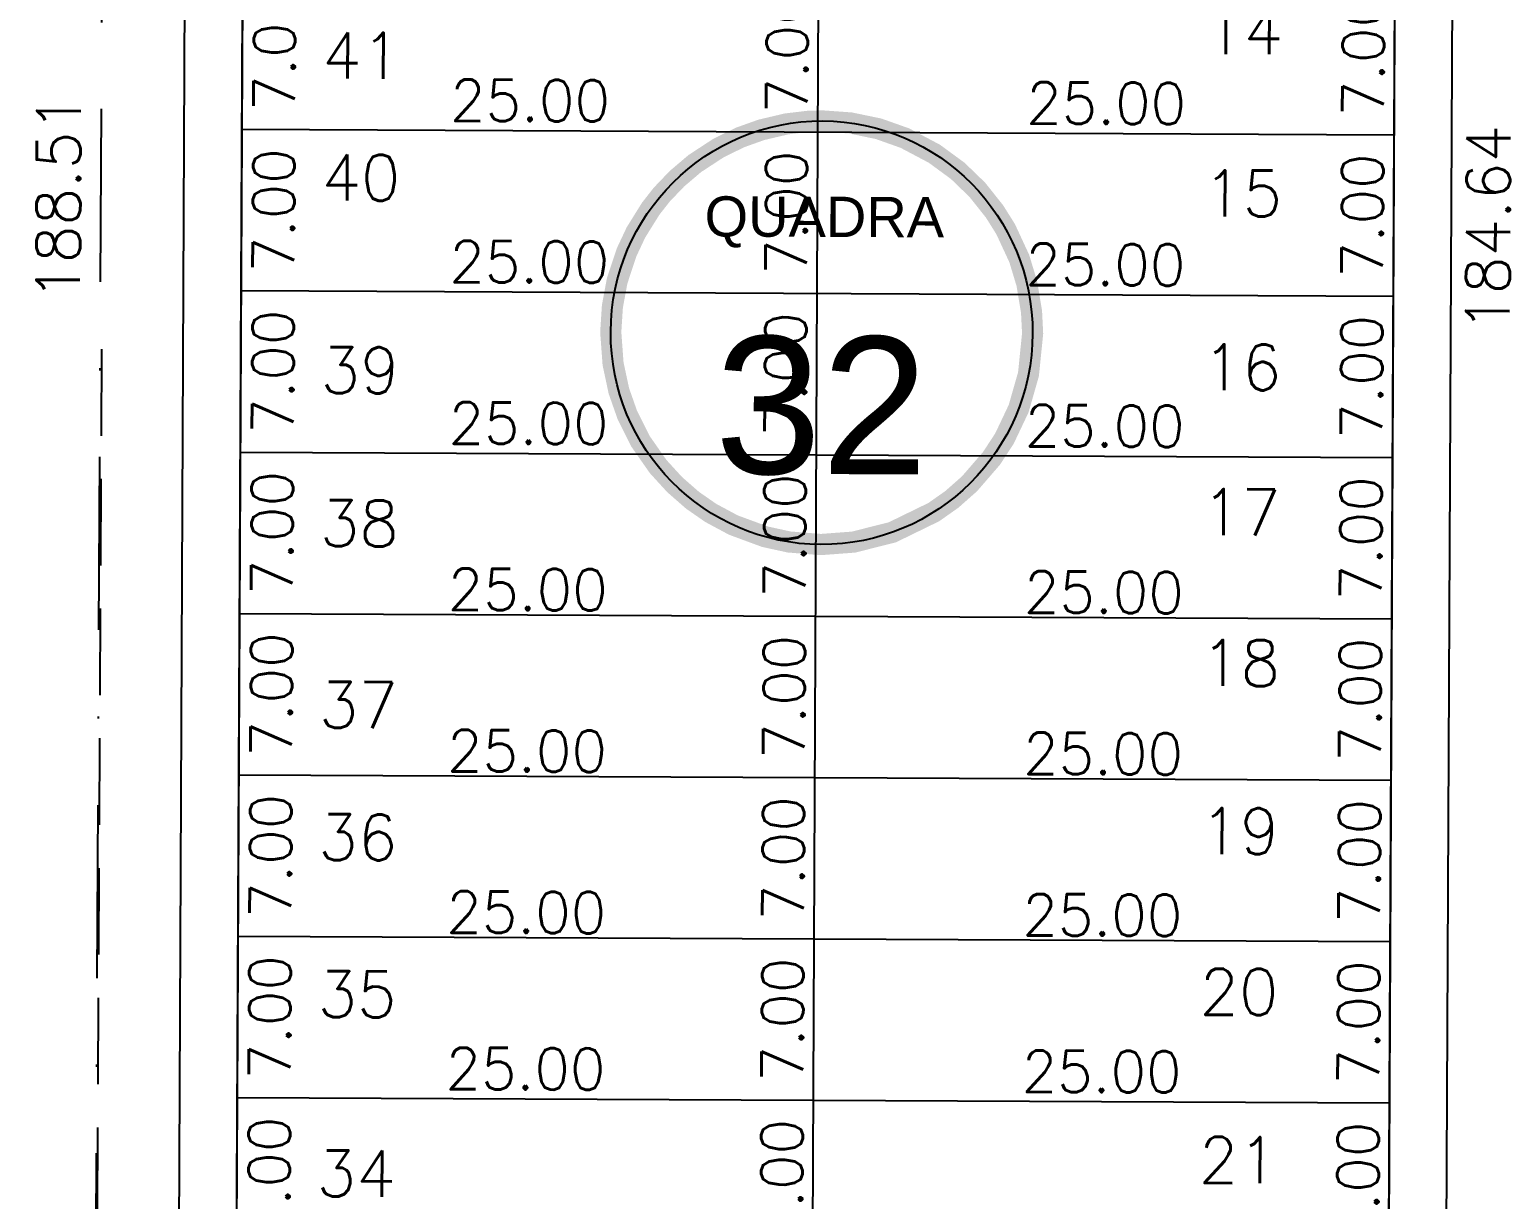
# Model space of a CAD drawing. Header units: millimetres. Extents: x -4430026 to 4783824, y 584 to 9593110.
# Drawn here: x 2669.8 to 2733.4, y 1558.8 to 1609.6 of the extents above; entities that cross this region are included whole.
import ezdxf
from ezdxf.enums import TextEntityAlignment as Align

# ---------------------------------------------------------------- set-up
doc = ezdxf.new("R2010")
doc.units = ezdxf.units.MM
for name, pattern in [('DASHDOT', [1, 0.5, -0.25, 0, -0.25]), ('HIDDEN', [0.375, 0.25, -0.125]), ('HIDDEN2', [0.1875, 0.125, -0.0625])]:
    doc.linetypes.add(name, pattern=pattern)
for name, color, linetype in [('boundary filipe', 6, 'Continuous'), ('Calçada', 1, 'Continuous'), ('Cota', 8, 'Continuous'), ('COTAS', 8, 'Continuous'), ('Lotes', 2, 'Continuous'), ('Numero de lotes', 5, 'Continuous'), ('númeraçãoquadras', 4, 'Continuous'), ('Projeção', 8, 'HIDDEN2'), ('QUADRA', 4, 'Continuous')]:
    doc.layers.add(name, color=color, linetype=linetype)
doc.styles.add('arcad1', font='romans.shx')
doc.styles.add('ROMANS', font='romans.shx')
doc.styles.add('STYLE1', font='sanss___.ttf')
doc.dimstyles.new('BOLA100', dxfattribs={"dimscale": 0, "dimtxt": 1.9, "dimasz": 0.18, "dimexe": 0.18, "dimexo": 0.063, "dimgap": 0, "dimtad": 1, "dimzin": 4, "dimdsep": 46, "dimtxsty": 'ROMANS', "dimcen": 0.09, "dimse1": 1, "dimse2": 1, "dimsd1": 1, "dimsd2": 1, "dimclrt": 256, "dimaunit": 1, "dimadec": 4, "dimazin": 0, "dimtfac": 1.2, "dimtix": 1, "dimtmove": 2, "dimatfit": 3, "dimfxl": 1, "dimtvp": 2, "dimtolj": 1, "dimtzin": 4, "dimarcsym": 0})
doc.dimstyles.get("Standard").update_dxf_attribs({"dimtxt": 0.18, "dimasz": 0.18, "dimexe": 0.18, "dimexo": 0.0625, "dimgap": 0.09, "dimtad": 0, "dimtih": 1, "dimtoh": 1, "dimdec": 4, "dimzin": 0, "dimdsep": 46, "dimtxsty": 'Standard', "dimcen": 0.09, "dimadec": 0, "dimazin": 0, "dimtfac": 1, "dimtdec": 4, "dimtofl": 0, "dimtmove": 0, "dimatfit": 3, "dimfxl": 1, "dimtolj": 1, "dimtzin": 0, "dimarcsym": 0})

# ---------------------------------------------------------------- blocks, each defined once
blk = doc.blocks.new('NUM_quadra')
at = {"color": 6, "const_width": 0.02}
blk.add_lwpolyline([(-0.0134, 0.1996), (-0.034, 0.1971), (-0.0579, 0.1914), (-0.0779, 0.1842), (-0.0981, 0.1743), (-0.1208, 0.1594), (-0.1377, 0.145), (-0.1521, 0.1299), (-0.1625, 0.1166), (-0.1764, 0.0942), (-0.1852, 0.0754), (-0.1941, 0.0483), (-0.1985, 0.0243), (-0.2, 0), (-0.1977, -0.0299), (-0.1921, -0.0556), (-0.1839, -0.0786), (-0.1713, -0.1033), (-0.1546, -0.1269), (-0.1389, -0.1439), (-0.1219, -0.1586), (-0.1046, -0.1705), (-0.0831, -0.1819), (-0.0531, -0.1928), (-0.0302, -0.1977), (0, -0.2), (0.0309, -0.1976), (0.0677, -0.1882), (0.1069, -0.169), (0.124, -0.1569), (0.1407, -0.1421), (0.1614, -0.1181), (0.1737, -0.0992), (0.187, -0.071), (0.1962, -0.0386), (0.2, 0), (0.1989, 0.0205), (0.1943, 0.0473), (0.1871, 0.0707), (0.1741, 0.0984), (0.1635, 0.1151), (0.1472, 0.1354), (0.1285, 0.1533), (0.1063, 0.1694), (0.0782, 0.1841), (0.0533, 0.1928), (0.0267, 0.1982), (0, 0.2)], close=True, dxfattribs=at)
blk.add_circle((0, 0), 0.2)
at = {"color": 3, "insert": (-0.1114, 0.1285), "char_height": 0.038, "width": 0.2663, "attachment_point": 1, "style": 'STYLE1'}
blk.add_mtext('\\fArial|b0|i0|c0|p34;QUADRA', dxfattribs=at)
at = {"color": 3, "style": 'STYLE1'}
blk.add_attdef('00', text='', height=0.13, dxfattribs=at).set_placement((0, -0.1335), align=Align.CENTER)
blk = doc.blocks.new('*D13707')
at = {"layer": 'DEFPOINTS', "color": 0, "linetype": 'ByBlock'}
for p in [(2735.525, 1693.23), (2734.651, 1508.594), (2734.651, 1508.594)]:
    blk.add_point(p, dxfattribs=at)
at = {"layer": 'COTAS', "linetype": 'ByBlock', "insert": (2733.087, 1600.922), "char_height": 1.9, "attachment_point": 5, "rotation": 89.72858, "style": 'ROMANS'}
blk.add_mtext('\\A1;184.64', dxfattribs=at)
blk = doc.blocks.new('*D13708')
at = {"layer": 'DEFPOINTS', "color": 0, "linetype": 'ByBlock'}
for p in [(2673.34, 1696.513), (2672.447, 1508.003), (2672.447, 1508.003)]:
    blk.add_point(p, dxfattribs=at)
at = {"layer": 'COTAS', "linetype": 'ByBlock', "insert": (2671.049, 1602.267), "char_height": 1.9, "attachment_point": 5, "rotation": 89.72858, "style": 'ROMANS'}
blk.add_mtext('\\A1;188.51', dxfattribs=at)
blk = doc.blocks.new('*D10268')
at = {"layer": 'DEFPOINTS', "color": 0}
for p in [(2679.041, 1612.204), (2679.008, 1605.204), (2684.004, 1605.181)]:
    blk.add_point(p, dxfattribs=at)
at = {"layer": 'COTAS', "color": 41, "insert": (2680.42, 1608.698), "char_height": 1.8, "attachment_point": 5, "rotation": 89.72858, "style": 'ROMANS'}
blk.add_mtext('\\A1;7.00', dxfattribs=at)
blk = doc.blocks.new('*D10269')
at = {"layer": 'DEFPOINTS', "color": 0}
for p in [(2679.008, 1605.204), (2678.975, 1598.204), (2683.971, 1598.181)]:
    blk.add_point(p, dxfattribs=at)
at = {"layer": 'COTAS', "color": 41, "insert": (2680.387, 1601.698), "char_height": 1.8, "attachment_point": 5, "rotation": 89.72858, "style": 'ROMANS'}
blk.add_mtext('\\A1;7.00', dxfattribs=at)
blk = doc.blocks.new('*D10270')
at = {"layer": 'DEFPOINTS', "color": 0}
for p in [(2678.975, 1598.204), (2678.941, 1591.204), (2683.937, 1591.181)]:
    blk.add_point(p, dxfattribs=at)
at = {"layer": 'COTAS', "color": 41, "insert": (2680.354, 1594.698), "char_height": 1.8, "attachment_point": 5, "rotation": 89.72858, "style": 'ROMANS'}
blk.add_mtext('\\A1;7.00', dxfattribs=at)
blk = doc.blocks.new('*D10271')
at = {"layer": 'DEFPOINTS', "color": 0}
for p in [(2678.941, 1591.204), (2678.908, 1584.205), (2683.904, 1584.181)]:
    blk.add_point(p, dxfattribs=at)
at = {"layer": 'COTAS', "color": 41, "insert": (2680.321, 1587.698), "char_height": 1.8, "attachment_point": 5, "rotation": 89.72858, "style": 'ROMANS'}
blk.add_mtext('\\A1;7.00', dxfattribs=at)
blk = doc.blocks.new('*D10272')
at = {"layer": 'DEFPOINTS', "color": 0}
for p in [(2678.908, 1584.205), (2678.875, 1577.205), (2683.871, 1577.181)]:
    blk.add_point(p, dxfattribs=at)
at = {"layer": 'COTAS', "color": 41, "insert": (2680.288, 1580.698), "char_height": 1.8, "attachment_point": 5, "rotation": 89.72858, "style": 'ROMANS'}
blk.add_mtext('\\A1;7.00', dxfattribs=at)
blk = doc.blocks.new('*D10273')
at = {"layer": 'DEFPOINTS', "color": 0}
for p in [(2678.875, 1577.205), (2678.842, 1570.205), (2683.838, 1570.181)]:
    blk.add_point(p, dxfattribs=at)
at = {"layer": 'COTAS', "color": 41, "insert": (2680.255, 1573.698), "char_height": 1.8, "attachment_point": 5, "rotation": 89.72858, "style": 'ROMANS'}
blk.add_mtext('\\A1;7.00', dxfattribs=at)
blk = doc.blocks.new('*D10274')
at = {"layer": 'DEFPOINTS', "color": 0}
for p in [(2678.842, 1570.205), (2678.809, 1563.205), (2683.805, 1563.181)]:
    blk.add_point(p, dxfattribs=at)
at = {"layer": 'COTAS', "color": 41, "insert": (2680.221, 1566.698), "char_height": 1.8, "attachment_point": 5, "rotation": 89.72858, "style": 'ROMANS'}
blk.add_mtext('\\A1;7.00', dxfattribs=at)
blk = doc.blocks.new('*D10275')
at = {"layer": 'DEFPOINTS', "color": 0}
for p in [(2678.809, 1563.205), (2678.776, 1556.205), (2683.772, 1556.181)]:
    blk.add_point(p, dxfattribs=at)
at = {"layer": 'COTAS', "color": 41, "insert": (2680.188, 1559.698), "char_height": 1.8, "attachment_point": 5, "rotation": 89.72858, "style": 'ROMANS'}
blk.add_mtext('\\A1;7.00', dxfattribs=at)
blk = doc.blocks.new('*D10288')
at = {"layer": 'DEFPOINTS', "color": 0}
for p in [(2704.041, 1612.086), (2704.007, 1605.086), (2706.251, 1605.075)]:
    blk.add_point(p, dxfattribs=at)
at = {"layer": 'COTAS', "color": 41, "insert": (2702.668, 1608.592), "char_height": 1.8, "attachment_point": 5, "rotation": 89.72858, "style": 'ROMANS'}
blk.add_mtext('\\A1;7.00', dxfattribs=at)
blk = doc.blocks.new('*D10289')
at = {"layer": 'DEFPOINTS', "color": 0}
for p in [(2704.007, 1605.086), (2703.974, 1598.086), (2706.218, 1598.075)]:
    blk.add_point(p, dxfattribs=at)
at = {"layer": 'COTAS', "color": 41, "insert": (2702.635, 1601.592), "char_height": 1.8, "attachment_point": 5, "rotation": 89.72858, "style": 'ROMANS'}
blk.add_mtext('\\A1;7.00', dxfattribs=at)
blk = doc.blocks.new('*D10290')
at = {"layer": 'DEFPOINTS', "color": 0}
for p in [(2703.974, 1598.086), (2703.941, 1591.086), (2706.185, 1591.075)]:
    blk.add_point(p, dxfattribs=at)
at = {"layer": 'COTAS', "color": 41, "insert": (2702.602, 1594.592), "char_height": 1.8, "attachment_point": 5, "rotation": 89.72858, "style": 'ROMANS'}
blk.add_mtext('\\A1;7.00', dxfattribs=at)
blk = doc.blocks.new('*D10291')
at = {"layer": 'DEFPOINTS', "color": 0}
for p in [(2703.941, 1591.086), (2703.908, 1584.086), (2706.152, 1584.075)]:
    blk.add_point(p, dxfattribs=at)
at = {"layer": 'COTAS', "color": 41, "insert": (2702.569, 1587.592), "char_height": 1.8, "attachment_point": 5, "rotation": 89.72858, "style": 'ROMANS'}
blk.add_mtext('\\A1;7.00', dxfattribs=at)
blk = doc.blocks.new('*D10292')
at = {"layer": 'DEFPOINTS', "color": 0}
for p in [(2703.908, 1584.086), (2703.875, 1577.086), (2706.119, 1577.076)]:
    blk.add_point(p, dxfattribs=at)
at = {"layer": 'COTAS', "color": 41, "insert": (2702.535, 1580.593), "char_height": 1.8, "attachment_point": 5, "rotation": 89.72858, "style": 'ROMANS'}
blk.add_mtext('\\A1;7.00', dxfattribs=at)
blk = doc.blocks.new('*D10293')
at = {"layer": 'DEFPOINTS', "color": 0}
for p in [(2703.875, 1577.086), (2703.842, 1570.086), (2706.086, 1570.076)]:
    blk.add_point(p, dxfattribs=at)
at = {"layer": 'COTAS', "color": 41, "insert": (2702.502, 1573.593), "char_height": 1.8, "attachment_point": 5, "rotation": 89.72858, "style": 'ROMANS'}
blk.add_mtext('\\A1;7.00', dxfattribs=at)
blk = doc.blocks.new('*D10294')
at = {"layer": 'DEFPOINTS', "color": 0}
for p in [(2703.842, 1570.086), (2703.809, 1563.086), (2706.052, 1563.076)]:
    blk.add_point(p, dxfattribs=at)
at = {"layer": 'COTAS', "color": 41, "insert": (2702.469, 1566.593), "char_height": 1.8, "attachment_point": 5, "rotation": 89.72858, "style": 'ROMANS'}
blk.add_mtext('\\A1;7.00', dxfattribs=at)
blk = doc.blocks.new('*D10295')
at = {"layer": 'DEFPOINTS', "color": 0}
for p in [(2703.809, 1563.086), (2703.775, 1556.086), (2706.019, 1556.076)]:
    blk.add_point(p, dxfattribs=at)
at = {"layer": 'COTAS', "color": 41, "insert": (2702.436, 1559.593), "char_height": 1.8, "attachment_point": 5, "rotation": 89.72858, "style": 'ROMANS'}
blk.add_mtext('\\A1;7.00', dxfattribs=at)
blk = doc.blocks.new('*D10306')
at = {"layer": 'DEFPOINTS', "color": 0}
for p in [(2729.04, 1611.967), (2729.007, 1604.967), (2731.251, 1604.957)]:
    blk.add_point(p, dxfattribs=at)
at = {"layer": 'COTAS', "color": 41, "insert": (2727.668, 1608.474), "char_height": 1.8, "attachment_point": 5, "rotation": 89.72858, "style": 'ROMANS'}
blk.add_mtext('\\A1;7.00', dxfattribs=at)
blk = doc.blocks.new('*D10307')
at = {"layer": 'DEFPOINTS', "color": 0}
for p in [(2729.007, 1604.967), (2728.974, 1597.967), (2731.218, 1597.957)]:
    blk.add_point(p, dxfattribs=at)
at = {"layer": 'COTAS', "color": 41, "insert": (2727.635, 1601.474), "char_height": 1.8, "attachment_point": 5, "rotation": 89.72858, "style": 'ROMANS'}
blk.add_mtext('\\A1;7.00', dxfattribs=at)
blk = doc.blocks.new('*D10308')
at = {"layer": 'DEFPOINTS', "color": 0}
for p in [(2728.974, 1597.967), (2728.941, 1590.968), (2731.185, 1590.957)]:
    blk.add_point(p, dxfattribs=at)
at = {"layer": 'COTAS', "color": 41, "insert": (2727.601, 1594.474), "char_height": 1.8, "attachment_point": 5, "rotation": 89.72858, "style": 'ROMANS'}
blk.add_mtext('\\A1;7.00', dxfattribs=at)
blk = doc.blocks.new('*D10309')
at = {"layer": 'DEFPOINTS', "color": 0}
for p in [(2728.941, 1590.968), (2728.908, 1583.968), (2731.152, 1583.957)]:
    blk.add_point(p, dxfattribs=at)
at = {"layer": 'COTAS', "color": 41, "insert": (2727.568, 1587.474), "char_height": 1.8, "attachment_point": 5, "rotation": 89.72858, "style": 'ROMANS'}
blk.add_mtext('\\A1;7.00', dxfattribs=at)
blk = doc.blocks.new('*D10310')
at = {"layer": 'DEFPOINTS', "color": 0}
for p in [(2728.908, 1583.968), (2728.875, 1576.968), (2731.118, 1576.957)]:
    blk.add_point(p, dxfattribs=at)
at = {"layer": 'COTAS', "color": 41, "insert": (2727.535, 1580.474), "char_height": 1.8, "attachment_point": 5, "rotation": 89.72858, "style": 'ROMANS'}
blk.add_mtext('\\A1;7.00', dxfattribs=at)
blk = doc.blocks.new('*D10311')
at = {"layer": 'DEFPOINTS', "color": 0}
for p in [(2728.875, 1576.968), (2728.841, 1569.968), (2731.085, 1569.957)]:
    blk.add_point(p, dxfattribs=at)
at = {"layer": 'COTAS', "color": 41, "insert": (2727.502, 1573.474), "char_height": 1.8, "attachment_point": 5, "rotation": 89.72858, "style": 'ROMANS'}
blk.add_mtext('\\A1;7.00', dxfattribs=at)
blk = doc.blocks.new('*D10312')
at = {"layer": 'DEFPOINTS', "color": 0}
for p in [(2728.841, 1569.968), (2728.808, 1562.968), (2731.052, 1562.957)]:
    blk.add_point(p, dxfattribs=at)
at = {"layer": 'COTAS', "color": 41, "insert": (2727.469, 1566.474), "char_height": 1.8, "attachment_point": 5, "rotation": 89.72858, "style": 'ROMANS'}
blk.add_mtext('\\A1;7.00', dxfattribs=at)
blk = doc.blocks.new('*D10313')
at = {"layer": 'DEFPOINTS', "color": 0}
for p in [(2728.808, 1562.968), (2728.775, 1555.968), (2731.019, 1555.957)]:
    blk.add_point(p, dxfattribs=at)
at = {"layer": 'COTAS', "color": 41, "insert": (2727.436, 1559.474), "char_height": 1.8, "attachment_point": 5, "rotation": 89.72858, "style": 'ROMANS'}
blk.add_mtext('\\A1;7.00', dxfattribs=at)
blk = doc.blocks.new('*D10350')
at = {"layer": 'DEFPOINTS', "color": 0}
for p in [(2678.837, 1569.186), (2703.837, 1569.068), (2703.83, 1567.592)]:
    blk.add_point(p, dxfattribs=at)
at = {"layer": 'Cota', "color": 41, "insert": (2691.347, 1571.251), "char_height": 1.8, "attachment_point": 5, "rotation": 359.72858, "style": 'ROMANS'}
blk.add_mtext('\\A1;25.00', dxfattribs=at)
blk = doc.blocks.new('*D10351')
at = {"layer": 'DEFPOINTS', "color": 0}
for p in [(2703.837, 1569.068), (2728.837, 1568.949), (2728.83, 1567.473)]:
    blk.add_point(p, dxfattribs=at)
at = {"layer": 'Cota', "color": 41, "insert": (2716.347, 1571.133), "char_height": 1.8, "attachment_point": 5, "rotation": 359.72858, "style": 'ROMANS'}
blk.add_mtext('\\A1;25.00', dxfattribs=at)
blk = doc.blocks.new('*D10352')
at = {"layer": 'DEFPOINTS', "color": 0}
for p in [(2678.87, 1576.186), (2703.87, 1576.068), (2703.863, 1574.592)]:
    blk.add_point(p, dxfattribs=at)
at = {"layer": 'Cota', "color": 41, "insert": (2691.38, 1578.251), "char_height": 1.8, "attachment_point": 5, "rotation": 359.72858, "style": 'ROMANS'}
blk.add_mtext('\\A1;25.00', dxfattribs=at)
blk = doc.blocks.new('*D10353')
at = {"layer": 'DEFPOINTS', "color": 0}
for p in [(2703.87, 1576.068), (2728.87, 1575.949), (2728.863, 1574.473)]:
    blk.add_point(p, dxfattribs=at)
at = {"layer": 'Cota', "color": 41, "insert": (2716.38, 1578.133), "char_height": 1.8, "attachment_point": 5, "rotation": 359.72858, "style": 'ROMANS'}
blk.add_mtext('\\A1;25.00', dxfattribs=at)
blk = doc.blocks.new('*D10354')
at = {"layer": 'DEFPOINTS', "color": 0}
for p in [(2678.903, 1583.186), (2703.903, 1583.068), (2703.896, 1581.592)]:
    blk.add_point(p, dxfattribs=at)
at = {"layer": 'Cota', "color": 41, "insert": (2691.413, 1585.251), "char_height": 1.8, "attachment_point": 5, "rotation": 359.72858, "style": 'ROMANS'}
blk.add_mtext('\\A1;25.00', dxfattribs=at)
blk = doc.blocks.new('*D10355')
at = {"layer": 'DEFPOINTS', "color": 0}
for p in [(2703.903, 1583.068), (2728.903, 1582.949), (2728.896, 1581.473)]:
    blk.add_point(p, dxfattribs=at)
at = {"layer": 'Cota', "color": 41, "insert": (2716.413, 1585.132), "char_height": 1.8, "attachment_point": 5, "rotation": 359.72858, "style": 'ROMANS'}
blk.add_mtext('\\A1;25.00', dxfattribs=at)
blk = doc.blocks.new('*D10356')
at = {"layer": 'DEFPOINTS', "color": 0}
for p in [(2678.938, 1590.399), (2703.937, 1590.281), (2703.93, 1588.805)]:
    blk.add_point(p, dxfattribs=at)
at = {"layer": 'Cota', "color": 41, "insert": (2691.448, 1592.464), "char_height": 1.8, "attachment_point": 5, "rotation": 359.72858, "style": 'ROMANS'}
blk.add_mtext('\\A1;25.00', dxfattribs=at)
blk = doc.blocks.new('*D10357')
at = {"layer": 'DEFPOINTS', "color": 0}
for p in [(2703.937, 1590.281), (2728.937, 1590.162), (2728.93, 1588.687)]:
    blk.add_point(p, dxfattribs=at)
at = {"layer": 'Cota', "color": 41, "insert": (2716.447, 1592.346), "char_height": 1.8, "attachment_point": 5, "rotation": 359.72858, "style": 'ROMANS'}
blk.add_mtext('\\A1;25.00', dxfattribs=at)
blk = doc.blocks.new('*D10358')
at = {"layer": 'DEFPOINTS', "color": 0}
for p in [(2678.971, 1597.399), (2703.97, 1597.281), (2703.963, 1595.805)]:
    blk.add_point(p, dxfattribs=at)
at = {"layer": 'Cota', "color": 41, "insert": (2691.481, 1599.464), "char_height": 1.8, "attachment_point": 5, "rotation": 359.72858, "style": 'ROMANS'}
blk.add_mtext('\\A1;25.00', dxfattribs=at)
blk = doc.blocks.new('*D10359')
at = {"layer": 'DEFPOINTS', "color": 0}
for p in [(2703.97, 1597.281), (2728.97, 1597.162), (2728.963, 1595.687)]:
    blk.add_point(p, dxfattribs=at)
at = {"layer": 'Cota', "color": 41, "insert": (2716.48, 1599.346), "char_height": 1.8, "attachment_point": 5, "rotation": 359.72858, "style": 'ROMANS'}
blk.add_mtext('\\A1;25.00', dxfattribs=at)
blk = doc.blocks.new('*D10360')
at = {"layer": 'DEFPOINTS', "color": 0}
for p in [(2679.004, 1604.399), (2704.004, 1604.281), (2703.997, 1602.805)]:
    blk.add_point(p, dxfattribs=at)
at = {"layer": 'Cota', "color": 41, "insert": (2691.514, 1606.464), "char_height": 1.8, "attachment_point": 5, "rotation": 359.72858, "style": 'ROMANS'}
blk.add_mtext('\\A1;25.00', dxfattribs=at)
blk = doc.blocks.new('*D10361')
at = {"layer": 'DEFPOINTS', "color": 0}
for p in [(2704.004, 1604.281), (2729.003, 1604.162), (2728.996, 1602.687)]:
    blk.add_point(p, dxfattribs=at)
at = {"layer": 'Cota', "color": 41, "insert": (2716.514, 1606.346), "char_height": 1.8, "attachment_point": 5, "rotation": 359.72858, "style": 'ROMANS'}
blk.add_mtext('\\A1;25.00', dxfattribs=at)
blk = doc.blocks.new('*D10362')
at = {"layer": 'DEFPOINTS', "color": 0}
for p in [(2678.805, 1562.4), (2703.805, 1562.281), (2703.798, 1560.805)]:
    blk.add_point(p, dxfattribs=at)
at = {"layer": 'Cota', "color": 41, "insert": (2691.315, 1564.465), "char_height": 1.8, "attachment_point": 5, "rotation": 359.72858, "style": 'ROMANS'}
blk.add_mtext('\\A1;25.00', dxfattribs=at)
blk = doc.blocks.new('*D10363')
at = {"layer": 'DEFPOINTS', "color": 0}
for p in [(2703.805, 1562.281), (2728.804, 1562.163), (2728.797, 1560.687)]:
    blk.add_point(p, dxfattribs=at)
at = {"layer": 'Cota', "color": 41, "insert": (2716.315, 1564.346), "char_height": 1.8, "attachment_point": 5, "rotation": 359.72858, "style": 'ROMANS'}
blk.add_mtext('\\A1;25.00', dxfattribs=at)

msp = doc.modelspace()

# ---------------------------------------------------------------- linework, layer by layer
at = {"layer": 'boundary filipe', "linetype": 'ByBlock'}
for p, q in [((2679.382, 1684.147, 2.439), (2678.576, 1514.162, 2.439)), ((2728.579, 1514.637, 2.439), (2729.37, 1681.455, 2.439))]:
    msp.add_line(p, q, dxfattribs=at)
at = {"layer": 'boundary filipe', "elevation": 2.439}
msp.add_lwpolyline([(2728.579, 1514.637), (2678.576, 1514.162), (2679.389, 1685.693), (2729.377, 1683.004), (2728.579, 1514.637)], dxfattribs=at)
at = {"layer": 'Calçada'}
for p, q in [((2676.093, 1517.724, 2.439), (2676.872, 1682.011, 2.439)), ((2731.096, 1518.075, 2.439), (2731.861, 1679.64, 2.439))]:
    msp.add_line(p, q, dxfattribs=at)
at = {"layer": 'Lotes'}
for p, q in [((2703.578, 1514.399, 2.439), (2704.383, 1684.269, 2.439)), ((2729.007, 1604.967, 2.439), (2679.008, 1605.204, 2.439)), ((2728.974, 1597.967, 2.439), (2678.975, 1598.204, 2.439)), ((2728.941, 1590.968, 2.439), (2678.941, 1591.204, 2.439)), ((2728.908, 1583.968, 2.439), (2678.908, 1584.205, 2.439)), ((2728.875, 1576.968, 2.439), (2678.875, 1577.205, 2.439)), ((2728.841, 1569.968, 2.439), (2678.842, 1570.205, 2.439)), ((2728.808, 1562.968, 2.439), (2678.809, 1563.205, 2.439))]:
    msp.add_line(p, q, dxfattribs=at)
at = {"layer": 'Projeção', "linetype": 'DASHDOT', "ltscale": 15}
msp.add_line((2672.447, 1508.003, 2.439), (2674.587, 1959.725, 2.439), dxfattribs=at)
at = {"layer": 'Projeção', "linetype": 'HIDDEN', "ltscale": 15}
msp.add_line((2672.477, 1507.55, 103.708), (2672.933, 1596.338, 103.708), dxfattribs=at)
at = {"layer": 'QUADRA', "elevation": 2.439}
msp.add_lwpolyline([(2678.576, 1514.162), (2679.389, 1685.697, 0.00325), (2729.377, 1683.004), (2728.579, 1514.637), (2678.576, 1514.162)], format="xyb", dxfattribs=at)

# ---------------------------------------------------------------- block references
at = {"layer": 'númeraçãoquadras', "linetype": 'ByBlock', "extrusion": (0.084423, -0.000343131, 0.99643)}
ref = msp.add_blockref('NUM_quadra', (1607.369, -2687.879, 229.479), dxfattribs=dict(at, xscale=45.93175888062505, yscale=45.93175888063583, zscale=45.9317585301846, rotation=270.0385460290153))
ref.add_attrib('00', '32', dxfattribs={"layer": '0', "color": 3, "extrusion": (0.084423, -0.000343131, 0.99643), "height": 5.9711, "rotation": 270.03855, "style": 'STYLE1'}).set_placement((1601.239, -2687.883, 229.479), align=Align.CENTER)

# ---------------------------------------------------------------- texts
at = {"layer": 'Numero de lotes', "style": 'arcad1'}
for s, p in [('14', (2722.474, 1609.476, 2.439)), ('41', (2684.201, 1608.415, 2.439)), ('40', (2684.176, 1603.119, 2.439)), ('15', (2722.441, 1602.435, 2.439)), ('16', (2722.405, 1594.891, 2.439)), ('39', (2684.136, 1594.763, 2.439)), ('17', (2722.375, 1588.604, 2.439)), ('38', (2684.105, 1588.125, 2.439)), ('18', (2722.344, 1582.066, 2.439)), ('37', (2684.067, 1580.246, 2.439)), ('36', (2684.04, 1574.504, 2.439)), ('19', (2722.31, 1574.774, 2.439)), ('35', (2684.008, 1567.698, 2.439)), ('20', (2722.277, 1567.799, 2.439)), ('21', (2722.242, 1560.506, 2.439)), ('34', (2683.971, 1559.922, 2.439))]:
    msp.add_text(s, height=2, rotation=359.72858, dxfattribs=at).set_placement(p, align=Align.MIDDLE_CENTER)

# ---------------------------------------------------------------- dimensions: what is measured, and where the dimension line sits
at = {"layer": 'Cota'}
for p1, p2, picture, middle in [((2679.004, 1604.399, 2.439), (2704.004, 1604.281, 2.439), '*D10360', (2691.514, 1606.464, 2.439)), ((2678.971, 1597.399, 2.439), (2703.97, 1597.281, 2.439), '*D10358', (2691.481, 1599.464, 2.439)), ((2678.938, 1590.399, 2.439), (2703.937, 1590.281, 2.439), '*D10356', (2691.448, 1592.464, 2.439)), ((2678.903, 1583.186, 2.439), (2703.903, 1583.068, 2.439), '*D10354', (2691.413, 1585.251, 2.439)), ((2678.87, 1576.186, 2.439), (2703.87, 1576.068, 2.439), '*D10352', (2691.38, 1578.251, 2.439)), ((2678.837, 1569.186, 2.439), (2703.837, 1569.068, 2.439), '*D10350', (2691.347, 1571.251, 2.439)), ((2678.805, 1562.4, 2.439), (2703.805, 1562.281, 2.439), '*D10362', (2691.315, 1564.465, 2.439))]:
    dim = msp.add_aligned_dim(p1=p1, p2=p2, distance=-1.476, dimstyle='Standard', override={"dimtxt": 1.8, "dimexo": 0.063, "dimgap": 0, "dimtih": 0, "dimtoh": 0, "dimdec": 2, "dimzin": 4, "dimtxsty": 'ROMANS', "dimse1": 1, "dimse2": 1, "dimsd1": 1, "dimsd2": 1, "dimclrt": 41, "dimtfac": 1.2, "dimtdec": 2, "dimtix": 1, "dimtofl": 1, "dimtmove": 2, "dimfxl": 0.18, "dimfxlon": 1, "dimtvp": 2, "dimtzin": 4}, dxfattribs=at)
    dim.commit()
    dim.dimension.update_dxf_attribs({"geometry": picture, "text_midpoint": middle})
for base, p1, p2, picture, middle in [((2728.996, 1602.687, 2.439), (2704.004, 1604.281, 2.439), (2729.003, 1604.162, 2.439), '*D10361', (2716.514, 1606.346, 2.439)), ((2728.963, 1595.687, 2.439), (2703.97, 1597.281, 2.439), (2728.97, 1597.162, 2.439), '*D10359', (2716.48, 1599.346, 2.439)), ((2728.93, 1588.687, 2.439), (2703.937, 1590.281, 2.439), (2728.937, 1590.162, 2.439), '*D10357', (2716.447, 1592.346, 2.439)), ((2728.896, 1581.473, 2.439), (2703.903, 1583.068, 2.439), (2728.903, 1582.949, 2.439), '*D10355', (2716.413, 1585.132, 2.439)), ((2728.863, 1574.473, 2.439), (2703.87, 1576.068, 2.439), (2728.87, 1575.949, 2.439), '*D10353', (2716.38, 1578.133, 2.439)), ((2728.83, 1567.473, 2.439), (2703.837, 1569.068, 2.439), (2728.837, 1568.949, 2.439), '*D10351', (2716.347, 1571.133, 2.439)), ((2728.797, 1560.687, 2.439), (2703.805, 1562.281, 2.439), (2728.804, 1562.163, 2.439), '*D10363', (2716.315, 1564.346, 2.439))]:
    dim = msp.add_linear_dim(base=base, p1=p1, p2=p2, angle=179.72858, dimstyle='Standard', override={"dimtxt": 1.8, "dimexo": 0.063, "dimgap": 0, "dimtih": 0, "dimtoh": 0, "dimdec": 2, "dimzin": 4, "dimtxsty": 'ROMANS', "dimse1": 1, "dimse2": 1, "dimsd1": 1, "dimsd2": 1, "dimclrt": 41, "dimtfac": 1.2, "dimtdec": 2, "dimtix": 1, "dimtofl": 1, "dimtmove": 2, "dimfxl": 0.18, "dimfxlon": 1, "dimtvp": 2, "dimtzin": 4}, dxfattribs=at)
    dim.commit()
    dim.dimension.update_dxf_attribs({"geometry": picture, "text_midpoint": middle})
at = {"layer": 'COTAS', "linetype": 'ByBlock'}
for base, p1, p2, picture, middle in [((2672.447, 1508.003, 2.439), (2673.34, 1696.513, 2.439), (2672.447, 1508.003, 2.439), '*D13708', (2671.049, 1602.267, 2.439)), ((2734.651, 1508.594, 2.439), (2735.525, 1693.23, 2.439), (2734.651, 1508.594, 2.439), '*D13707', (2733.087, 1600.922, 2.439))]:
    dim = msp.add_linear_dim(base=base, p1=p1, p2=p2, angle=269.72858, dimstyle='BOLA100', override={"dimscale": 1, "dimfxl": 0.18}, dxfattribs=at)
    dim.commit()
    dim.dimension.update_dxf_attribs({"geometry": picture, "text_midpoint": middle, "dimtype": 161})
at = {"layer": 'COTAS'}
for base, p1, p2, picture, middle in [((2684.004, 1605.181, 2.439), (2679.041, 1612.204, 2.439), (2679.008, 1605.204, 2.439), '*D10268', (2680.42, 1608.698, 2.439)), ((2706.251, 1605.075, 2.439), (2704.041, 1612.086, 2.439), (2704.007, 1605.086, 2.439), '*D10288', (2702.668, 1608.592, 2.439)), ((2731.251, 1604.957, 2.439), (2729.04, 1611.967, 2.439), (2729.007, 1604.967, 2.439), '*D10306', (2727.668, 1608.474, 2.439)), ((2683.971, 1598.181, 2.439), (2679.008, 1605.204, 2.439), (2678.975, 1598.204, 2.439), '*D10269', (2680.387, 1601.698, 2.439)), ((2706.218, 1598.075, 2.439), (2704.007, 1605.086, 2.439), (2703.974, 1598.086, 2.439), '*D10289', (2702.635, 1601.592, 2.439)), ((2731.218, 1597.957, 2.439), (2729.007, 1604.967, 2.439), (2728.974, 1597.967, 2.439), '*D10307', (2727.635, 1601.474, 2.439)), ((2683.937, 1591.181, 2.439), (2678.975, 1598.204, 2.439), (2678.941, 1591.204, 2.439), '*D10270', (2680.354, 1594.698, 2.439)), ((2706.185, 1591.075, 2.439), (2703.974, 1598.086, 2.439), (2703.941, 1591.086, 2.439), '*D10290', (2702.602, 1594.592, 2.439)), ((2731.185, 1590.957, 2.439), (2728.974, 1597.967, 2.439), (2728.941, 1590.968, 2.439), '*D10308', (2727.601, 1594.474, 2.439)), ((2683.904, 1584.181, 2.439), (2678.941, 1591.204, 2.439), (2678.908, 1584.205, 2.439), '*D10271', (2680.321, 1587.698, 2.439)), ((2706.152, 1584.075, 2.439), (2703.941, 1591.086, 2.439), (2703.908, 1584.086, 2.439), '*D10291', (2702.569, 1587.592, 2.439)), ((2731.152, 1583.957, 2.439), (2728.941, 1590.968, 2.439), (2728.908, 1583.968, 2.439), '*D10309', (2727.568, 1587.474, 2.439)), ((2683.871, 1577.181, 2.439), (2678.908, 1584.205, 2.439), (2678.875, 1577.205, 2.439), '*D10272', (2680.288, 1580.698, 2.439)), ((2706.119, 1577.076, 2.439), (2703.908, 1584.086, 2.439), (2703.875, 1577.086, 2.439), '*D10292', (2702.535, 1580.593, 2.439)), ((2731.118, 1576.957, 2.439), (2728.908, 1583.968, 2.439), (2728.875, 1576.968, 2.439), '*D10310', (2727.535, 1580.474, 2.439)), ((2683.838, 1570.181, 2.439), (2678.875, 1577.205, 2.439), (2678.842, 1570.205, 2.439), '*D10273', (2680.255, 1573.698, 2.439)), ((2706.086, 1570.076, 2.439), (2703.875, 1577.086, 2.439), (2703.842, 1570.086, 2.439), '*D10293', (2702.502, 1573.593, 2.439)), ((2731.085, 1569.957, 2.439), (2728.875, 1576.968, 2.439), (2728.841, 1569.968, 2.439), '*D10311', (2727.502, 1573.474, 2.439)), ((2683.805, 1563.181, 2.439), (2678.842, 1570.205, 2.439), (2678.809, 1563.205, 2.439), '*D10274', (2680.221, 1566.698, 2.439)), ((2706.052, 1563.076, 2.439), (2703.842, 1570.086, 2.439), (2703.809, 1563.086, 2.439), '*D10294', (2702.469, 1566.593, 2.439)), ((2731.052, 1562.957, 2.439), (2728.841, 1569.968, 2.439), (2728.808, 1562.968, 2.439), '*D10312', (2727.469, 1566.474, 2.439)), ((2683.772, 1556.181, 2.439), (2678.809, 1563.205, 2.439), (2678.776, 1556.205, 2.439), '*D10275', (2680.188, 1559.698, 2.439)), ((2706.019, 1556.076, 2.439), (2703.809, 1563.086, 2.439), (2703.775, 1556.086, 2.439), '*D10295', (2702.436, 1559.593, 2.439)), ((2731.019, 1555.957, 2.439), (2728.808, 1562.968, 2.439), (2728.775, 1555.968, 2.439), '*D10313', (2727.436, 1559.474, 2.439))]:
    dim = msp.add_linear_dim(base=base, p1=p1, p2=p2, angle=89.72858, dimstyle='Standard', override={"dimtxt": 1.8, "dimexo": 0.063, "dimgap": 0, "dimtih": 0, "dimtoh": 0, "dimdec": 2, "dimzin": 4, "dimtxsty": 'ROMANS', "dimse1": 1, "dimse2": 1, "dimsd1": 1, "dimsd2": 1, "dimclrt": 41, "dimtfac": 1.2, "dimtdec": 2, "dimtix": 1, "dimtofl": 1, "dimtmove": 2, "dimfxl": 0.18, "dimfxlon": 1, "dimtvp": 2, "dimtzin": 4}, dxfattribs=at)
    dim.commit()
    dim.dimension.update_dxf_attribs({"geometry": picture, "text_midpoint": middle})

doc.saveas('drawing.dxf')
